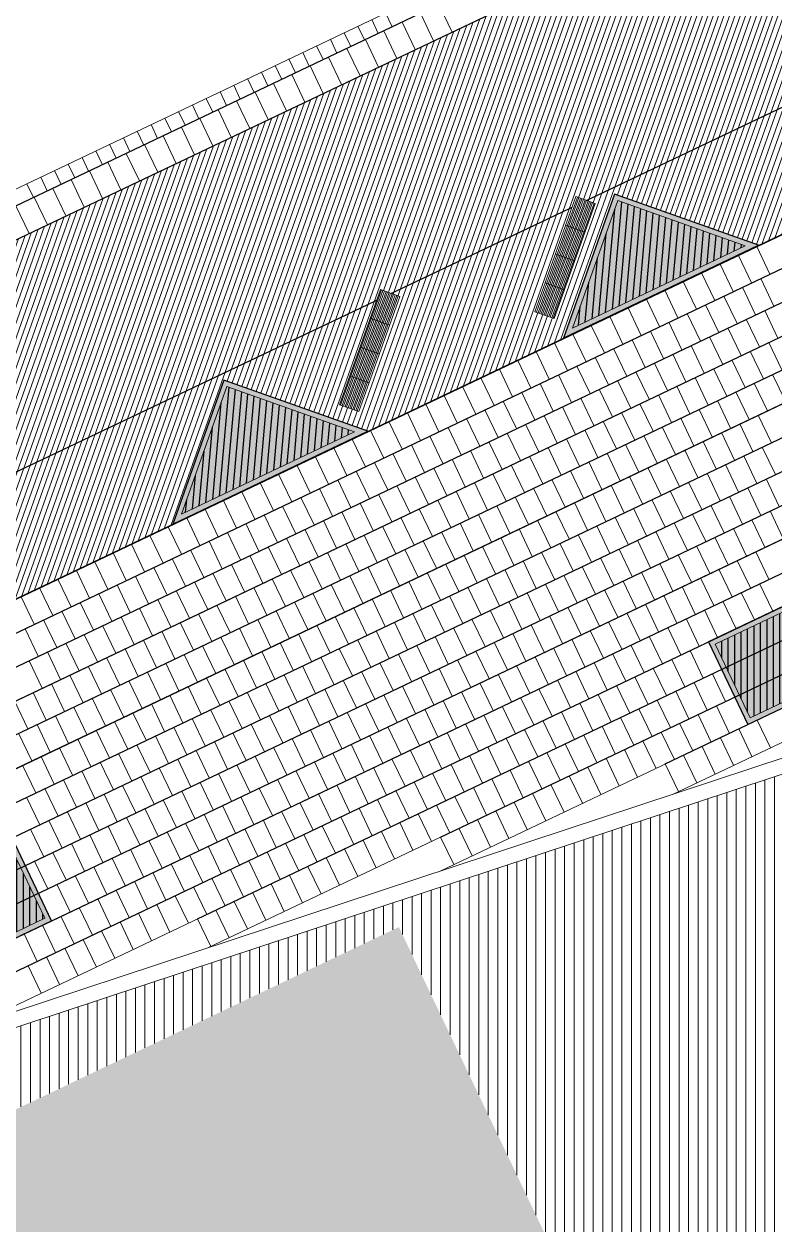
# Model space of a CAD drawing. Header units: metres. Extents: x 679599 to 680028, y 2748524 to 2748840.
# Drawn here: x 679614.41 to 679629.14, y 2748655.3 to 2748678.86 of the extents above; entities that cross this region are included whole.
import ezdxf

# ---------------------------------------------------------------- set-up
doc = ezdxf.new("R2010")
doc.units = ezdxf.units.M
doc.header["$LTSCALE"] = 5
doc.layers.add('00-AUX', color=2, linetype='Continuous', plot=False)
doc.layers.add('00-AUX Tree Pit', color=2, linetype='Continuous', plot=False)
for name, color, linetype, lineweight, plot in [('02-L-B-Barrier Curb', 210, 'Continuous', 5, False), ('02-L-B-Channel', 140, 'Continuous', 5, False), ('02-L-B-Curb', 11, 'Continuous', 5, False)]:
    doc.layers.add(name, color=color, linetype=linetype, lineweight=lineweight, plot=plot)
doc.layers.add('02-L-B-Flat Bar', color=181, linetype='Continuous', lineweight=5)
doc.layers.add('04-BK-Tree Pit', color=6, linetype='Continuous', lineweight=5)
for name, color, linetype, lineweight, true_color in [('02-L-Joints-Paviment_07_Precast Concrete Blocks 60X40', 7, 'Continuous', 5, 0x999999), ('03-TR-Pavement_01_Compacted Ground', 7, 'Continuous', 5, 0x5a4f30), ('03-TR-Pavement_06_Concrete Slab in situ', 7, 'Continuous', 9, 0xf7f7f7), ('03-TR-Pavement_07_Precast Concrete Blocks 20X10', 7, 'Continuous', 5, 0x999999), ('03-TR-Pavement_07_Precast Concrete Blocks 60X40', 7, 'Continuous', 5, 0x999999), ('03-TR-Pavement_07_Precast irregular Concrete Blocks', 7, 'Continuous', 5, 0xb3b3b3)]:
    doc.layers.add(name, color=color, linetype=linetype, lineweight=lineweight, true_color=true_color)
doc.layers.add('03-TR-Tree Pit_Green', color=46, linetype='Continuous')
doc.layers.add('03-TR-Tree Pit_White', color=7, linetype='Continuous', true_color=0xfcfcfc)

# ---------------------------------------------------------------- blocks, each defined once
blk = doc.blocks.new('*U5')
at = {"layer": '02-L-B-Channel'}
blk.add_lwpolyline([(0, 0), (0, -0.3)], dxfattribs=at)
blk = doc.blocks.new('*U6')
at = {"layer": '02-L-B-Channel', "color": 0, "linetype": 'ByBlock', "lineweight": -2, "transparency": 16777216, "rotation": 25.44812428929673}
for p in [(679621.243, 2748678.946), (679621.514, 2748679.075), (679620.702, 2748678.688), (679620.972, 2748678.817), (679620.16, 2748678.43), (679620.431, 2748678.559), (679619.618, 2748678.172), (679619.889, 2748678.301), (679619.347, 2748678.043), (679618.805, 2748677.786), (679619.076, 2748677.915), (679618.264, 2748677.528), (679618.534, 2748677.657), (679617.722, 2748677.27), (679617.993, 2748677.399), (679617.18, 2748677.012), (679617.451, 2748677.141), (679616.638, 2748676.754), (679616.909, 2748676.883), (679616.367, 2748676.626), (679615.825, 2748676.368), (679616.096, 2748676.497), (679615.284, 2748676.11), (679615.555, 2748676.239), (679614.742, 2748675.852), (679615.013, 2748675.981), (679614.471, 2748675.723)]:
    blk.add_blockref('*U5', p, dxfattribs=at)
blk = doc.blocks.new('Escocell Quadrat')
at = {"layer": '03-TR-Tree Pit_Green'}
h = blk.add_hatch(dxfattribs=at)
h.set_pattern_fill('ANSI31', color=256, scale=0.04, angle=19.5514)
h.set_pattern_definition([(64.551379247, (-1794786.01457, -2189831.7944), (-0.114677314033, 0.0545720958565), [])])
h.paths.add_polyline_path([(-1.159, 0.359), (-2.759, 0.359), (-2.759, -1.241), (-1.159, -1.241)])
at = {"layer": '03-TR-Tree Pit_White'}
h = blk.add_hatch(color=256, dxfattribs=at)
h.dxf.hatch_style = 1
h.paths.add_polyline_path([(-2.859, 0.459), (-1.059, 0.459), (-1.059, -1.341), (-2.859, -1.341)])
at = {"ltscale": 0.3}
blk.add_lwpolyline([(-2.759, -1.241), (-1.159, -1.241), (-1.159, 0.359), (-2.759, 0.359)], close=True, dxfattribs=at)
at = {"layer": '02-L-B-Curb', "ltscale": 0.3}
blk.add_lwpolyline([(-2.859, -1.341), (-1.059, -1.341), (-1.059, 0.459), (-2.859, 0.459)], close=True, dxfattribs=at)
blk = doc.blocks.new('Alcorque Parking 8m2')
at = {"layer": '03-TR-Tree Pit_Green', "ltscale": 0.3}
h = blk.add_hatch(dxfattribs=at)
h.set_pattern_fill('ANSI31', color=256, scale=0.04, angle=40)
h.set_pattern_definition([(85, (-679726.04474, -2748720.75428), (-0.1265167266577, 0.011068779329), [])])
h.paths.add_polyline_path([(-1.079, -0.384), (2.316, 1.231), (-0.189, 2.121)])
at = {"layer": '03-TR-Tree Pit_White'}
h = blk.add_hatch(color=256, dxfattribs=at)
h.dxf.hatch_style = 1
h.paths.add_polyline_path([(-1.254, -0.578), (2.577, 1.245), (-0.25, 2.249)])
at = {"layer": '02-L-B-Curb'}
blk.add_lwpolyline([(2.577, 1.245), (-0.25, 2.249), (-1.254, -0.578)], close=True, dxfattribs=at)
at = {"layer": '02-L-B-Curb', "color": 6}
blk.add_lwpolyline([(2.316, 1.231), (-0.189, 2.121), (-1.079, -0.384)], close=True, dxfattribs=at)
blk = doc.blocks.new('*U41')
at = {"layer": '02-L-Joints-Paviment_07_Precast Concrete Blocks 60X40'}
blk.add_lwpolyline([(0, 0), (0, 0.599)], dxfattribs=at)
blk = doc.blocks.new('*U42')
at = {"layer": '02-L-Joints-Paviment_07_Precast Concrete Blocks 60X40', "color": 0, "linetype": 'ByBlock', "lineweight": -2, "transparency": 16777216, "rotation": 25.44810013302484}
for p in [(679622.821, 2748678.7), (679622.098, 2748678.356), (679622.459, 2748678.528), (679621.737, 2748678.184), (679621.376, 2748678.012), (679620.653, 2748677.668), (679621.015, 2748677.84), (679620.292, 2748677.497), (679619.57, 2748677.153), (679619.931, 2748677.325), (679619.209, 2748676.981), (679618.847, 2748676.809), (679618.125, 2748676.465), (679618.486, 2748676.637), (679617.764, 2748676.293), (679617.403, 2748676.122), (679616.68, 2748675.778), (679617.041, 2748675.95), (679616.319, 2748675.606), (679615.958, 2748675.434), (679615.236, 2748675.09), (679615.597, 2748675.262), (679614.874, 2748674.918), (679614.513, 2748674.747)]:
    blk.add_blockref('*U41', p, dxfattribs=at)
blk = doc.blocks.new('Piece Parking')
blk.add_wipeout([(-1.7, 0.2), (-1.7, -0.2), (0.7, -0.2), (0.7, 0.2)])
at = {"layer": '03-TR-Pavement_07_Precast irregular Concrete Blocks'}
h = blk.add_hatch(dxfattribs=at)
h.set_pattern_fill('ANSI31', color=256, scale=0.01, angle=135)
h.paths.add_polyline_path([(-1.7, 0.2), (0.7, 0.2), (0.7, -0.2), (-1.7, -0.2)])
blk.add_lwpolyline([(-1.7, 0.2), (0.7, 0.2), (0.7, -0.2), (-1.7, -0.2)], close=True)
at = {"layer": '02-L-Joints-Paviment_07_Precast Concrete Blocks 60X40'}
for points in [[(-1.1, 0.2), (-1.1, -0.2)], [(-0.5, 0.2), (-0.5, -0.2)], [(0.1, 0.2), (0.1, -0.2)]]:
    blk.add_lwpolyline(points, dxfattribs=at)

msp = doc.modelspace()

# ---------------------------------------------------------------- hatches: boundary and pattern name
at = {"layer": '03-TR-Pavement_01_Compacted Ground', "linetype": 'Continuous'}
h = msp.add_hatch(dxfattribs=at)
h.set_pattern_fill('ANSI31', color=256, scale=0.059, angle=45)
h.set_pattern_definition([(90, (652974.11672, 2717198.73223), (-0.187325, 0), [])])
h.paths.add_polyline_path([(679627.965, 2748648.126), (679619.306, 2748644.028), (679624.438, 2748633.281), (679643.219, 2748642.218), (679635.325, 2748666.118), (679612.376, 2748658.539), (679613.109, 2748657.004), (679621.777, 2748661.129)])
h.paths.add_polyline_path([(679643.184, 2748627.108), (679645.247, 2748622.773), (679640.913, 2748620.711), (679638.85, 2748625.045)])
h.paths.add_polyline_path([(679649.344, 2748581.128), (679662.013, 2748585.317), (679645.021, 2748636.762), (679626.168, 2748629.658)])
at = {"layer": '03-TR-Pavement_06_Concrete Slab in situ', "linetype": 'Continuous'}
h = msp.add_hatch(color=256, dxfattribs=at)
h.dxf.hatch_style = 1
h.paths.add_polyline_path([(679621.777, 2748661.129), (679613.109, 2748657.004), (679619.306, 2748644.028), (679627.965, 2748648.126)])
at = {"layer": '03-TR-Pavement_07_Precast Concrete Blocks 20X10'}
h = msp.add_hatch(dxfattribs=at)
h.set_pattern_fill('ANSI31', color=256, scale=0.0315, angle=25.5)
h.set_pattern_definition([(70.5, (0, 0), (-0.094275932128, 0.033384858509), [])])
h.paths.add_polyline_path([(679608.734, 2748671.996), (679610.533, 2748668.217), (679613.436, 2748667.186), (679617.336, 2748669.041), (679618.34, 2748671.868), (679621.167, 2748670.864), (679625.012, 2748672.694), (679626.016, 2748675.521), (679628.843, 2748674.517), (679632.688, 2748676.347), (679633.692, 2748679.174), (679636.52, 2748678.17), (679640.357, 2748679.996), (679641.368, 2748682.826), (679644.195, 2748681.823), (679648.039, 2748683.652), (679649.01, 2748686.385), (679649.043, 2748686.478), (679651.87, 2748685.474), (679655.715, 2748687.304), (679656.718, 2748690.131), (679659.546, 2748689.127), (679663.39, 2748690.957), (679664.394, 2748693.783), (679667.221, 2748692.78), (679671.065, 2748694.609), (679672.035, 2748697.341), (679674.896, 2748696.432), (679678.74, 2748698.261), (679679.745, 2748701.088), (679682.572, 2748700.084), (679686.415, 2748701.913), (679687.445, 2748704.817), (679685.646, 2748708.596)])

# ---------------------------------------------------------------- linework, layer by layer
at = {"layer": '00-AUX'}
for points in [[(679686.263, 2748709.554), (679607.708, 2748672.171)], [(679613.667, 2748669.787), (679687.351, 2748704.85)], [(679608.734, 2748671.997), (679667.374, 2748699.901)], [(679602.439, 2748661.942), (679670.113, 2748694.146)], [(679602.878, 2748661.487), (679670.371, 2748693.604)], [(679602.956, 2748660.859), (679670.63, 2748693.063)], [(679603.396, 2748660.404), (679670.889, 2748692.521)], [(679603.474, 2748659.776), (679671.147, 2748691.98)], [(679603.913, 2748659.321), (679671.406, 2748691.438)], [(679603.991, 2748658.694), (679671.664, 2748690.897)], [(679604.43, 2748658.238), (679671.923, 2748690.356)], [(679604.508, 2748657.611), (679672.181, 2748689.814)], [(679604.947, 2748657.155), (679672.378, 2748689.243)], [(679605.025, 2748656.528), (679672.567, 2748688.669)], [(679605.464, 2748656.072), (679672.757, 2748688.095)], [(679617.823, 2748661.289), (679672.946, 2748687.519)], [(679622.596, 2748662.896), (679673.136, 2748686.945)], [(679627.008, 2748664.331), (679673.325, 2748686.371)]]:
    msp.add_lwpolyline(points, dxfattribs=at)
at = {"layer": '00-AUX Tree Pit'}
for points in [[(679628.842, 2748674.517), (679626.015, 2748675.521), (679625.011, 2748672.694)], [(679621.166, 2748670.865), (679618.339, 2748671.869), (679617.335, 2748669.042)]]:
    msp.add_lwpolyline(points, close=True, dxfattribs=at)
at = {"layer": '00-AUX Tree Pit', "ltscale": 0.3}
for points in [[(679628.631, 2748665.103), (679630.257, 2748665.877), (679629.483, 2748667.502), (679627.858, 2748666.729)], [(679613.33, 2748660.48), (679614.955, 2748661.253), (679614.182, 2748662.879), (679612.557, 2748662.105)]]:
    msp.add_lwpolyline(points, close=True, dxfattribs=at)
at = {"layer": '02-L-B-Channel'}
for points in [[(679958.866, 2748839.608), (679599.301, 2748668.504)], [(679635.326, 2748666.118), (679612.089, 2748658.444), (679611.958, 2748658.717), (679635.231, 2748666.403), (679635.325, 2748666.118)]]:
    msp.add_lwpolyline(points, dxfattribs=at)
at = {"layer": '02-L-B-Flat Bar'}
msp.add_lwpolyline([(679613.436, 2748667.186), (679686.413, 2748701.912)], dxfattribs=at)
at = {"layer": '02-L-Joints-Paviment_07_Precast Concrete Blocks 60X40'}
msp.add_line((679608.734, 2748671.996), (679667.374, 2748699.901), dxfattribs=at)
for points in [[(679628.806, 2748674.489), (679629.065, 2748673.948)], [(679628.445, 2748674.317), (679628.704, 2748673.776)], [(679627.723, 2748673.974), (679627.981, 2748673.432)], [(679628.084, 2748674.145), (679628.342, 2748673.604)], [(679627.361, 2748673.802), (679627.62, 2748673.26)], [(679628.523, 2748673.69), (679628.782, 2748673.149)], [(679628.884, 2748673.862), (679629.143, 2748673.32)], [(679626.639, 2748673.458), (679626.898, 2748672.917)], [(679627, 2748673.63), (679627.259, 2748673.088)], [(679628.162, 2748673.518), (679628.42, 2748672.977)], [(679626.278, 2748673.286), (679626.536, 2748672.745)], [(679627.801, 2748673.346), (679628.059, 2748672.805)], [(679628.962, 2748673.235), (679629.221, 2748672.693)], [(679625.917, 2748673.114), (679626.175, 2748672.573)], [(679627.078, 2748673.002), (679627.337, 2748672.461)], [(679627.439, 2748673.174), (679627.698, 2748672.633)], [(679628.601, 2748673.063), (679628.86, 2748672.521)], [(679625.194, 2748672.77), (679625.453, 2748672.229)], [(679625.555, 2748672.942), (679625.814, 2748672.401)], [(679626.717, 2748672.831), (679626.976, 2748672.289)], [(679628.24, 2748672.891), (679628.498, 2748672.349)], [(679624.833, 2748672.599), (679625.092, 2748672.057)], [(679626.356, 2748672.659), (679626.614, 2748672.117)], [(679627.517, 2748672.547), (679627.776, 2748672.006)], [(679627.879, 2748672.719), (679628.137, 2748672.177)], [(679629.04, 2748672.607), (679629.299, 2748672.066)], [(679624.472, 2748672.427), (679624.73, 2748671.885)], [(679625.633, 2748672.315), (679625.892, 2748671.774)], [(679625.995, 2748672.487), (679626.253, 2748671.945)], [(679627.156, 2748672.375), (679627.415, 2748671.834)], [(679628.679, 2748672.435), (679628.937, 2748671.894)], [(679623.75, 2748672.083), (679624.008, 2748671.542)], [(679624.111, 2748672.255), (679624.369, 2748671.713)], [(679625.272, 2748672.143), (679625.531, 2748671.602)], [(679626.795, 2748672.203), (679627.054, 2748671.662)], [(679627.957, 2748672.092), (679628.215, 2748671.55)], [(679628.318, 2748672.263), (679628.576, 2748671.722)], [(679623.388, 2748671.911), (679623.647, 2748671.37)], [(679624.911, 2748671.971), (679625.17, 2748671.43)], [(679626.073, 2748671.859), (679626.331, 2748671.318)], [(679626.434, 2748672.031), (679626.692, 2748671.49)], [(679627.595, 2748671.92), (679627.854, 2748671.378)], [(679628.757, 2748671.808), (679629.015, 2748671.266)], [(679629.118, 2748671.98), (679629.377, 2748671.438)], [(679622.666, 2748671.567), (679622.925, 2748671.026)], [(679623.027, 2748671.739), (679623.286, 2748671.198)], [(679624.189, 2748671.627), (679624.447, 2748671.086)], [(679624.55, 2748671.799), (679624.808, 2748671.258)], [(679625.711, 2748671.688), (679625.97, 2748671.146)], [(679626.873, 2748671.576), (679627.132, 2748671.034)], [(679627.234, 2748671.748), (679627.493, 2748671.206)], [(679628.396, 2748671.636), (679628.654, 2748671.095)], [(679622.305, 2748671.395), (679622.563, 2748670.854)], [(679623.828, 2748671.456), (679624.086, 2748670.914)], [(679624.989, 2748671.344), (679625.248, 2748670.802)], [(679625.35, 2748671.516), (679625.609, 2748670.974)], [(679626.512, 2748671.404), (679626.77, 2748670.863)], [(679628.035, 2748671.464), (679628.293, 2748670.923)], [(679621.944, 2748671.224), (679622.202, 2748670.682)], [(679623.105, 2748671.112), (679623.364, 2748670.57)], [(679623.466, 2748671.284), (679623.725, 2748670.742)], [(679624.628, 2748671.172), (679624.886, 2748670.631)], [(679626.151, 2748671.232), (679626.409, 2748670.691)], [(679627.312, 2748671.12), (679627.571, 2748670.579)], [(679627.673, 2748671.292), (679627.932, 2748670.751)], [(679628.835, 2748671.181), (679629.093, 2748670.639)], [(679621.221, 2748670.88), (679621.48, 2748670.338)], [(679621.582, 2748671.052), (679621.841, 2748670.51)], [(679622.744, 2748670.94), (679623.003, 2748670.399)], [(679624.267, 2748671), (679624.525, 2748670.459)], [(679625.428, 2748670.888), (679625.687, 2748670.347)], [(679625.789, 2748671.06), (679626.048, 2748670.519)], [(679626.951, 2748670.949), (679627.209, 2748670.407)], [(679628.474, 2748671.009), (679628.732, 2748670.467)], [(679620.86, 2748670.708), (679621.119, 2748670.167)], [(679622.383, 2748670.768), (679622.641, 2748670.227)], [(679623.544, 2748670.656), (679623.803, 2748670.115)], [(679623.905, 2748670.828), (679624.164, 2748670.287)], [(679625.067, 2748670.716), (679625.326, 2748670.175)], [(679626.59, 2748670.777), (679626.848, 2748670.235)], [(679627.751, 2748670.665), (679628.01, 2748670.123)], [(679628.112, 2748670.837), (679628.371, 2748670.295)], [(679620.499, 2748670.536), (679620.757, 2748669.995)], [(679621.66, 2748670.424), (679621.919, 2748669.883)], [(679622.022, 2748670.596), (679622.28, 2748670.055)], [(679623.183, 2748670.484), (679623.442, 2748669.943)], [(679624.706, 2748670.545), (679624.964, 2748670.003)], [(679625.867, 2748670.433), (679626.126, 2748669.891)], [(679626.229, 2748670.605), (679626.487, 2748670.063)], [(679627.39, 2748670.493), (679627.649, 2748669.952)], [(679628.913, 2748670.553), (679629.171, 2748670.012)], [(679619.776, 2748670.192), (679620.035, 2748669.651)], [(679620.138, 2748670.364), (679620.396, 2748669.823)], [(679621.299, 2748670.252), (679621.558, 2748669.711)], [(679622.822, 2748670.313), (679623.08, 2748669.771)], [(679623.983, 2748670.201), (679624.242, 2748669.659)], [(679624.345, 2748670.373), (679624.603, 2748669.831)], [(679625.506, 2748670.261), (679625.765, 2748669.72)], [(679627.029, 2748670.321), (679627.287, 2748669.78)], [(679628.19, 2748670.209), (679628.449, 2748669.668)], [(679628.552, 2748670.381), (679628.81, 2748669.84)], [(679619.415, 2748670.02), (679619.674, 2748669.479)], [(679620.938, 2748670.081), (679621.197, 2748669.539)], [(679622.1, 2748669.969), (679622.358, 2748669.427)], [(679622.461, 2748670.141), (679622.719, 2748669.599)], [(679623.622, 2748670.029), (679623.881, 2748669.488)], [(679624.784, 2748669.917), (679625.042, 2748669.376)], [(679625.145, 2748670.089), (679625.404, 2748669.548)], [(679626.307, 2748669.977), (679626.565, 2748669.436)], [(679626.668, 2748670.149), (679626.926, 2748669.608)], [(679627.829, 2748670.038), (679628.088, 2748669.496)], [(679628.991, 2748669.926), (679629.249, 2748669.384)], [(679619.054, 2748669.849), (679619.313, 2748669.307)], [(679620.216, 2748669.737), (679620.474, 2748669.195)], [(679620.577, 2748669.909), (679620.835, 2748669.367)], [(679621.738, 2748669.797), (679621.997, 2748669.256)], [(679622.9, 2748669.685), (679623.158, 2748669.144)], [(679623.261, 2748669.857), (679623.52, 2748669.316)], [(679624.423, 2748669.745), (679624.681, 2748669.204)], [(679625.945, 2748669.806), (679626.204, 2748669.264)], [(679627.107, 2748669.694), (679627.365, 2748669.152)], [(679627.468, 2748669.866), (679627.727, 2748669.324)], [(679628.63, 2748669.754), (679628.888, 2748669.212)], [(679618.332, 2748669.505), (679618.59, 2748668.963)], [(679618.693, 2748669.677), (679618.951, 2748669.135)], [(679619.854, 2748669.565), (679620.113, 2748669.024)], [(679621.016, 2748669.453), (679621.275, 2748668.912)], [(679621.377, 2748669.625), (679621.636, 2748669.084)], [(679622.539, 2748669.513), (679622.797, 2748668.972)], [(679624.061, 2748669.573), (679624.32, 2748669.032)], [(679625.223, 2748669.462), (679625.482, 2748668.92)], [(679625.584, 2748669.634), (679625.843, 2748669.092)], [(679626.746, 2748669.522), (679627.004, 2748668.98)], [(679628.268, 2748669.582), (679628.527, 2748669.041)], [(679617.971, 2748669.333), (679618.229, 2748668.791)], [(679619.132, 2748669.221), (679619.391, 2748668.68)], [(679619.493, 2748669.393), (679619.752, 2748668.852)], [(679620.655, 2748669.281), (679620.913, 2748668.74)], [(679622.177, 2748669.341), (679622.436, 2748668.8)], [(679623.339, 2748669.23), (679623.598, 2748668.688)], [(679623.7, 2748669.402), (679623.959, 2748668.86)], [(679624.862, 2748669.29), (679625.12, 2748668.748)], [(679626.384, 2748669.35), (679626.643, 2748668.809)], [(679627.546, 2748669.238), (679627.805, 2748668.697)], [(679627.907, 2748669.41), (679628.166, 2748668.869)], [(679629.069, 2748669.298), (679629.327, 2748668.757)], [(679617.248, 2748668.989), (679617.507, 2748668.448)], [(679617.609, 2748669.161), (679617.868, 2748668.62)], [(679618.771, 2748669.049), (679619.029, 2748668.508)], [(679620.294, 2748669.109), (679620.552, 2748668.568)], [(679621.455, 2748668.998), (679621.714, 2748668.456)], [(679621.816, 2748669.17), (679622.075, 2748668.628)], [(679622.978, 2748669.058), (679623.236, 2748668.516)], [(679624.501, 2748669.118), (679624.759, 2748668.577)], [(679625.662, 2748669.006), (679625.921, 2748668.465)], [(679626.023, 2748669.178), (679626.282, 2748668.637)], [(679627.185, 2748669.066), (679627.443, 2748668.525)], [(679628.708, 2748669.127), (679628.966, 2748668.585)], [(679616.887, 2748668.817), (679617.145, 2748668.276)], [(679618.41, 2748668.877), (679618.668, 2748668.336)], [(679619.571, 2748668.766), (679619.83, 2748668.224)], [(679619.932, 2748668.938), (679620.191, 2748668.396)], [(679621.094, 2748668.826), (679621.352, 2748668.284)], [(679622.617, 2748668.886), (679622.875, 2748668.345)], [(679623.778, 2748668.774), (679624.037, 2748668.233)], [(679624.139, 2748668.946), (679624.398, 2748668.405)], [(679625.301, 2748668.834), (679625.559, 2748668.293)], [(679626.824, 2748668.895), (679627.082, 2748668.353)], [(679627.985, 2748668.783), (679628.244, 2748668.241)], [(679628.346, 2748668.955), (679628.605, 2748668.413)], [(679616.526, 2748668.645), (679616.784, 2748668.104)], [(679617.687, 2748668.534), (679617.946, 2748667.992)], [(679618.048, 2748668.706), (679618.307, 2748668.164)], [(679619.21, 2748668.594), (679619.469, 2748668.052)], [(679620.733, 2748668.654), (679620.991, 2748668.113)], [(679621.894, 2748668.542), (679622.153, 2748668.001)], [(679622.255, 2748668.714), (679622.514, 2748668.173)], [(679623.417, 2748668.602), (679623.676, 2748668.061)], [(679624.94, 2748668.663), (679625.198, 2748668.121)], [(679626.101, 2748668.551), (679626.36, 2748668.009)], [(679626.462, 2748668.723), (679626.721, 2748668.181)], [(679627.624, 2748668.611), (679627.883, 2748668.069)], [(679615.803, 2748668.302), (679616.062, 2748667.76)], [(679616.165, 2748668.474), (679616.423, 2748667.932)], [(679617.326, 2748668.362), (679617.585, 2748667.82)], [(679618.849, 2748668.422), (679619.107, 2748667.881)], [(679620.01, 2748668.31), (679620.269, 2748667.769)], [(679620.372, 2748668.482), (679620.63, 2748667.941)], [(679621.533, 2748668.37), (679621.792, 2748667.829)], [(679623.056, 2748668.43), (679623.314, 2748667.889)], [(679624.217, 2748668.319), (679624.476, 2748667.777)], [(679624.579, 2748668.491), (679624.837, 2748667.949)], [(679625.74, 2748668.379), (679625.999, 2748667.837)], [(679626.902, 2748668.267), (679627.16, 2748667.726)], [(679627.263, 2748668.439), (679627.521, 2748667.898)], [(679628.424, 2748668.327), (679628.683, 2748667.786)], [(679628.786, 2748668.499), (679629.044, 2748667.958)], [(679615.442, 2748668.13), (679615.701, 2748667.588)], [(679616.965, 2748668.19), (679617.223, 2748667.648)], [(679618.126, 2748668.078), (679618.385, 2748667.537)], [(679618.488, 2748668.25), (679618.746, 2748667.709)], [(679619.649, 2748668.138), (679619.908, 2748667.597)], [(679621.172, 2748668.198), (679621.43, 2748667.657)], [(679622.333, 2748668.087), (679622.592, 2748667.545)], [(679622.695, 2748668.259), (679622.953, 2748667.717)], [(679623.856, 2748668.147), (679624.115, 2748667.605)], [(679625.018, 2748668.035), (679625.276, 2748667.494)], [(679625.379, 2748668.207), (679625.637, 2748667.666)], [(679626.54, 2748668.095), (679626.799, 2748667.554)], [(679628.063, 2748668.155), (679628.322, 2748667.614)], [(679615.081, 2748667.958), (679615.34, 2748667.416)], [(679616.243, 2748667.846), (679616.501, 2748667.305)], [(679616.604, 2748668.018), (679616.862, 2748667.477)], [(679617.765, 2748667.906), (679618.024, 2748667.365)], [(679619.288, 2748667.966), (679619.547, 2748667.425)], [(679620.45, 2748667.855), (679620.708, 2748667.313)], [(679620.811, 2748668.027), (679621.069, 2748667.485)], [(679621.972, 2748667.915), (679622.231, 2748667.373)], [(679623.134, 2748667.803), (679623.392, 2748667.262)], [(679623.495, 2748667.975), (679623.754, 2748667.434)], [(679624.657, 2748667.863), (679624.915, 2748667.322)], [(679626.179, 2748667.923), (679626.438, 2748667.382)], [(679627.341, 2748667.812), (679627.599, 2748667.27)], [(679627.702, 2748667.984), (679627.961, 2748667.442)], [(679628.863, 2748667.872), (679629.122, 2748667.33)], [(679614.359, 2748667.614), (679614.617, 2748667.073)], [(679614.72, 2748667.786), (679614.978, 2748667.245)], [(679615.881, 2748667.674), (679616.14, 2748667.133)], [(679617.043, 2748667.563), (679617.301, 2748667.021)], [(679617.404, 2748667.734), (679617.663, 2748667.193)], [(679618.566, 2748667.623), (679618.824, 2748667.081)], [(679618.927, 2748667.795), (679619.185, 2748667.253)], [(679620.088, 2748667.683), (679620.347, 2748667.141)], [(679621.25, 2748667.571), (679621.508, 2748667.03)], [(679621.611, 2748667.743), (679621.87, 2748667.202)], [(679622.773, 2748667.631), (679623.031, 2748667.09)], [(679624.295, 2748667.691), (679624.554, 2748667.15)], [(679625.457, 2748667.58), (679625.715, 2748667.038)], [(679625.818, 2748667.752), (679626.077, 2748667.21)], [(679626.98, 2748667.64), (679627.238, 2748667.098)], [(679628.502, 2748667.7), (679628.761, 2748667.158)], [(679615.159, 2748667.331), (679615.418, 2748666.789)], [(679615.52, 2748667.502), (679615.779, 2748666.961)], [(679616.682, 2748667.391), (679616.94, 2748666.849)], [(679618.204, 2748667.451), (679618.463, 2748666.909)], [(679619.366, 2748667.339), (679619.625, 2748666.798)], [(679619.727, 2748667.511), (679619.986, 2748666.97)], [(679620.889, 2748667.399), (679621.147, 2748666.858)], [(679622.411, 2748667.459), (679622.67, 2748666.918)], [(679623.573, 2748667.348), (679623.831, 2748666.806)], [(679623.934, 2748667.52), (679624.193, 2748666.978)], [(679625.096, 2748667.408), (679625.354, 2748666.866)], [(679626.618, 2748667.468), (679626.877, 2748666.926)], [(679627.78, 2748667.356), (679628.038, 2748666.815)], [(679628.141, 2748667.528), (679628.4, 2748666.987)], [(679614.798, 2748667.159), (679615.056, 2748666.617)], [(679616.32, 2748667.219), (679616.579, 2748666.677)], [(679617.482, 2748667.107), (679617.741, 2748666.566)], [(679617.843, 2748667.279), (679618.102, 2748666.738)], [(679619.005, 2748667.167), (679619.263, 2748666.626)], [(679620.527, 2748667.227), (679620.786, 2748666.686)], [(679621.689, 2748667.116), (679621.948, 2748666.574)], [(679622.05, 2748667.287), (679622.309, 2748666.746)], [(679623.212, 2748667.176), (679623.47, 2748666.634)], [(679624.734, 2748667.236), (679624.993, 2748666.694)], [(679625.896, 2748667.124), (679626.155, 2748666.583)], [(679626.257, 2748667.296), (679626.516, 2748666.755)], [(679627.419, 2748667.184), (679627.677, 2748666.643)], [(679614.437, 2748666.987), (679614.695, 2748666.445)], [(679615.598, 2748666.875), (679615.857, 2748666.334)], [(679615.959, 2748667.047), (679616.218, 2748666.505)], [(679617.121, 2748666.935), (679617.379, 2748666.394)], [(679618.644, 2748666.995), (679618.902, 2748666.454)], [(679619.805, 2748666.884), (679620.064, 2748666.342)], [(679620.166, 2748667.055), (679620.425, 2748666.514)], [(679621.328, 2748666.944), (679621.586, 2748666.402)], [(679622.851, 2748667.004), (679623.109, 2748666.462)], [(679624.012, 2748666.892), (679624.271, 2748666.351)], [(679624.373, 2748667.064), (679624.632, 2748666.523)], [(679625.535, 2748666.952), (679625.793, 2748666.411)], [(679627.058, 2748667.012), (679627.316, 2748666.471)], [(679615.237, 2748666.703), (679615.495, 2748666.162)], [(679616.76, 2748666.763), (679617.018, 2748666.222)], [(679617.921, 2748666.652), (679618.18, 2748666.11)], [(679618.282, 2748666.823), (679618.541, 2748666.282)], [(679619.444, 2748666.712), (679619.702, 2748666.17)], [(679620.967, 2748666.772), (679621.225, 2748666.23)], [(679622.128, 2748666.66), (679622.387, 2748666.119)], [(679622.489, 2748666.832), (679622.748, 2748666.291)], [(679623.651, 2748666.72), (679623.909, 2748666.179)], [(679625.174, 2748666.78), (679625.432, 2748666.239)], [(679626.335, 2748666.669), (679626.594, 2748666.127)], [(679626.696, 2748666.841), (679626.955, 2748666.299)], [(679614.876, 2748666.531), (679615.134, 2748665.99)], [(679616.037, 2748666.42), (679616.296, 2748665.878)], [(679616.398, 2748666.591), (679616.657, 2748666.05)], [(679617.56, 2748666.48), (679617.819, 2748665.938)], [(679619.083, 2748666.54), (679619.341, 2748665.998)], [(679620.244, 2748666.428), (679620.503, 2748665.887)], [(679620.605, 2748666.6), (679620.864, 2748666.059)], [(679621.767, 2748666.488), (679622.026, 2748665.947)], [(679623.29, 2748666.548), (679623.548, 2748666.007)], [(679624.451, 2748666.437), (679624.71, 2748665.895)], [(679624.812, 2748666.609), (679625.071, 2748666.067)], [(679625.974, 2748666.497), (679626.233, 2748665.955)], [(679627.136, 2748666.385), (679627.394, 2748665.844)], [(679627.497, 2748666.557), (679627.755, 2748666.015)], [(679614.515, 2748666.359), (679614.773, 2748665.818)], [(679615.676, 2748666.248), (679615.935, 2748665.706)], [(679617.199, 2748666.308), (679617.457, 2748665.766)], [(679618.36, 2748666.196), (679618.619, 2748665.655)], [(679618.722, 2748666.368), (679618.98, 2748665.827)], [(679619.883, 2748666.256), (679620.142, 2748665.715)], [(679621.406, 2748666.316), (679621.664, 2748665.775)], [(679622.567, 2748666.205), (679622.826, 2748665.663)], [(679622.929, 2748666.377), (679623.187, 2748665.835)], [(679624.09, 2748666.265), (679624.349, 2748665.723)], [(679625.252, 2748666.153), (679625.51, 2748665.612)], [(679625.613, 2748666.325), (679625.871, 2748665.783)], [(679626.774, 2748666.213), (679627.033, 2748665.672)], [(679615.315, 2748666.076), (679615.573, 2748665.534)], [(679616.476, 2748665.964), (679616.735, 2748665.423)], [(679616.838, 2748666.136), (679617.096, 2748665.595)], [(679617.999, 2748666.024), (679618.258, 2748665.483)], [(679619.161, 2748665.912), (679619.419, 2748665.371)], [(679619.522, 2748666.084), (679619.78, 2748665.543)], [(679620.683, 2748665.973), (679620.942, 2748665.431)], [(679621.045, 2748666.144), (679621.303, 2748665.603)], [(679622.206, 2748666.033), (679622.465, 2748665.491)], [(679623.368, 2748665.921), (679623.626, 2748665.38)], [(679623.729, 2748666.093), (679623.987, 2748665.551)], [(679624.89, 2748665.981), (679625.149, 2748665.44)], [(679626.413, 2748666.041), (679626.672, 2748665.5)], [(679627.575, 2748665.929), (679627.833, 2748665.388)], [(679627.936, 2748666.101), (679628.194, 2748665.56)], [(679614.593, 2748665.732), (679614.851, 2748665.191)], [(679614.954, 2748665.904), (679615.212, 2748665.362)], [(679616.115, 2748665.792), (679616.374, 2748665.251)], [(679617.277, 2748665.68), (679617.535, 2748665.139)], [(679617.638, 2748665.852), (679617.897, 2748665.311)], [(679618.799, 2748665.741), (679619.058, 2748665.199)], [(679620.322, 2748665.801), (679620.581, 2748665.259)], [(679621.484, 2748665.689), (679621.742, 2748665.148)], [(679621.845, 2748665.861), (679622.104, 2748665.319)], [(679623.006, 2748665.749), (679623.265, 2748665.208)], [(679624.529, 2748665.809), (679624.788, 2748665.268)], [(679625.691, 2748665.698), (679625.949, 2748665.156)], [(679626.052, 2748665.869), (679626.311, 2748665.328)], [(679627.214, 2748665.758), (679627.472, 2748665.216)], [(679614.231, 2748665.56), (679614.49, 2748665.019)], [(679615.393, 2748665.448), (679615.651, 2748664.907)], [(679615.754, 2748665.62), (679616.013, 2748665.079)], [(679616.916, 2748665.509), (679617.174, 2748664.967)], [(679618.438, 2748665.569), (679618.697, 2748665.027)], [(679619.6, 2748665.457), (679619.858, 2748664.916)], [(679619.961, 2748665.629), (679620.22, 2748665.087)], [(679621.123, 2748665.517), (679621.381, 2748664.976)], [(679622.645, 2748665.577), (679622.904, 2748665.036)], [(679623.807, 2748665.466), (679624.065, 2748664.924)], [(679624.168, 2748665.637), (679624.427, 2748665.096)], [(679625.33, 2748665.526), (679625.588, 2748664.984)], [(679626.852, 2748665.586), (679627.111, 2748665.044)], [(679628.014, 2748665.474), (679628.272, 2748664.932)], [(679615.032, 2748665.277), (679615.29, 2748664.735)], [(679616.554, 2748665.337), (679616.813, 2748664.795)], [(679617.716, 2748665.225), (679617.974, 2748664.684)], [(679618.077, 2748665.397), (679618.336, 2748664.855)], [(679619.239, 2748665.285), (679619.497, 2748664.744)], [(679620.761, 2748665.345), (679621.02, 2748664.804)], [(679621.923, 2748665.234), (679622.181, 2748664.692)], [(679622.284, 2748665.405), (679622.543, 2748664.864)], [(679623.446, 2748665.294), (679623.704, 2748664.752)], [(679624.968, 2748665.354), (679625.227, 2748664.812)], [(679626.13, 2748665.242), (679626.389, 2748664.701)], [(679626.491, 2748665.414), (679626.75, 2748664.872)], [(679627.653, 2748665.302), (679627.911, 2748664.761)], [(679614.67, 2748665.105), (679614.929, 2748664.563)], [(679615.832, 2748664.993), (679616.091, 2748664.452)], [(679616.193, 2748665.165), (679616.452, 2748664.623)], [(679617.355, 2748665.053), (679617.613, 2748664.512)], [(679618.877, 2748665.113), (679619.136, 2748664.572)], [(679620.039, 2748665.001), (679620.298, 2748664.46)], [(679620.4, 2748665.173), (679620.659, 2748664.632)], [(679621.562, 2748665.062), (679621.82, 2748664.52)], [(679623.084, 2748665.122), (679623.343, 2748664.58)], [(679624.246, 2748665.01), (679624.505, 2748664.469)], [(679624.607, 2748665.182), (679624.866, 2748664.64)], [(679625.769, 2748665.07), (679626.027, 2748664.529)], [(679627.291, 2748665.13), (679627.55, 2748664.589)], [(679628.453, 2748665.018), (679628.712, 2748664.477)], [(679628.814, 2748665.19), (679629.073, 2748664.649)], [(679614.309, 2748664.933), (679614.568, 2748664.391)], [(679615.471, 2748664.821), (679615.729, 2748664.28)], [(679616.994, 2748664.881), (679617.252, 2748664.34)], [(679618.155, 2748664.769), (679618.414, 2748664.228)], [(679618.516, 2748664.941), (679618.775, 2748664.4)], [(679619.678, 2748664.83), (679619.936, 2748664.288)], [(679621.201, 2748664.89), (679621.459, 2748664.348)], [(679622.362, 2748664.778), (679622.621, 2748664.237)], [(679622.723, 2748664.95), (679622.982, 2748664.408)], [(679623.885, 2748664.838), (679624.143, 2748664.297)], [(679625.408, 2748664.898), (679625.666, 2748664.357)], [(679626.569, 2748664.786), (679626.828, 2748664.245)], [(679626.93, 2748664.958), (679627.189, 2748664.417)], [(679628.092, 2748664.847), (679628.35, 2748664.305)], [(679615.11, 2748664.649), (679615.368, 2748664.108)], [(679616.271, 2748664.537), (679616.53, 2748663.996)], [(679616.632, 2748664.709), (679616.891, 2748664.168)], [(679617.794, 2748664.598), (679618.052, 2748664.056)], [(679619.317, 2748664.658), (679619.575, 2748664.116)], [(679620.478, 2748664.546), (679620.737, 2748664.005)], [(679620.839, 2748664.718), (679621.098, 2748664.176)], [(679622.001, 2748664.606), (679622.259, 2748664.065)], [(679623.524, 2748664.666), (679623.782, 2748664.125)], [(679624.685, 2748664.554), (679624.944, 2748664.013)], [(679625.046, 2748664.726), (679625.305, 2748664.185)], [(679626.208, 2748664.615), (679626.466, 2748664.073)], [(679627.369, 2748664.503), (679627.628, 2748663.961)], [(679627.731, 2748664.675), (679627.989, 2748664.133)], [(679614.387, 2748664.305), (679614.646, 2748663.764)], [(679614.748, 2748664.477), (679615.007, 2748663.936)], [(679615.91, 2748664.366), (679616.169, 2748663.824)], [(679617.433, 2748664.426), (679617.691, 2748663.884)], [(679618.594, 2748664.314), (679618.853, 2748663.773)], [(679618.955, 2748664.486), (679619.214, 2748663.944)], [(679620.117, 2748664.374), (679620.376, 2748663.833)], [(679621.279, 2748664.262), (679621.537, 2748663.721)], [(679621.64, 2748664.434), (679621.898, 2748663.893)], [(679622.801, 2748664.323), (679623.06, 2748663.781)], [(679623.162, 2748664.494), (679623.421, 2748663.953)], [(679624.324, 2748664.383), (679624.583, 2748663.841)], [(679625.486, 2748664.271), (679625.744, 2748663.729)], [(679625.847, 2748664.443), (679626.105, 2748663.901)], [(679627.008, 2748664.331), (679627.267, 2748663.79)], [(679615.549, 2748664.194), (679615.807, 2748663.652)], [(679616.71, 2748664.082), (679616.969, 2748663.541)], [(679617.072, 2748664.254), (679617.33, 2748663.712)], [(679618.233, 2748664.142), (679618.492, 2748663.601)], [(679619.395, 2748664.03), (679619.653, 2748663.489)], [(679619.756, 2748664.202), (679620.014, 2748663.661)], [(679620.917, 2748664.091), (679621.176, 2748663.549)], [(679622.44, 2748664.151), (679622.699, 2748663.609)], [(679623.602, 2748664.039), (679623.86, 2748663.497)], [(679623.963, 2748664.211), (679624.221, 2748663.669)], [(679625.124, 2748664.099), (679625.383, 2748663.558)], [(679614.826, 2748663.85), (679615.085, 2748663.309)], [(679615.188, 2748664.022), (679615.446, 2748663.48)], [(679616.349, 2748663.91), (679616.608, 2748663.369)], [(679617.511, 2748663.798), (679617.769, 2748663.257)], [(679617.872, 2748663.97), (679618.13, 2748663.429)], [(679619.033, 2748663.858), (679619.292, 2748663.317)], [(679620.556, 2748663.919), (679620.815, 2748663.377)], [(679621.718, 2748663.807), (679621.976, 2748663.265)], [(679622.079, 2748663.979), (679622.337, 2748663.437)], [(679623.24, 2748663.867), (679623.499, 2748663.326)], [(679624.763, 2748663.927), (679625.022, 2748663.386)], [(679614.465, 2748663.678), (679614.724, 2748663.137)], [(679615.627, 2748663.566), (679615.885, 2748663.025)], [(679615.988, 2748663.738), (679616.247, 2748663.197)], [(679617.149, 2748663.626), (679617.408, 2748663.085)], [(679618.672, 2748663.687), (679618.931, 2748663.145)], [(679619.834, 2748663.575), (679620.092, 2748663.033)], [(679620.195, 2748663.747), (679620.453, 2748663.205)], [(679621.356, 2748663.635), (679621.615, 2748663.094)], [(679622.879, 2748663.695), (679623.138, 2748663.154)], [(679624.041, 2748663.583), (679624.299, 2748663.042)], [(679624.402, 2748663.755), (679624.661, 2748663.214)], [(679615.266, 2748663.394), (679615.524, 2748662.853)], [(679616.788, 2748663.455), (679617.047, 2748662.913)], [(679617.95, 2748663.343), (679618.208, 2748662.801)], [(679618.311, 2748663.515), (679618.57, 2748662.973)], [(679619.473, 2748663.403), (679619.731, 2748662.862)], [(679620.995, 2748663.463), (679621.254, 2748662.922)], [(679622.157, 2748663.351), (679622.415, 2748662.81)], [(679622.518, 2748663.523), (679622.777, 2748662.982)], [(679623.68, 2748663.411), (679623.938, 2748662.87)], [(679614.904, 2748663.223), (679615.163, 2748662.681)], [(679616.066, 2748663.111), (679616.324, 2748662.569)], [(679616.427, 2748663.283), (679616.686, 2748662.741)], [(679617.589, 2748663.171), (679617.847, 2748662.63)], [(679619.111, 2748663.231), (679619.37, 2748662.69)], [(679620.273, 2748663.119), (679620.531, 2748662.578)], [(679620.634, 2748663.291), (679620.893, 2748662.75)], [(679621.796, 2748663.179), (679622.054, 2748662.638)], [(679623.318, 2748663.24), (679623.577, 2748662.698)], [(679614.543, 2748663.051), (679614.802, 2748662.509)], [(679615.705, 2748662.939), (679615.963, 2748662.398)], [(679617.227, 2748662.999), (679617.486, 2748662.458)], [(679618.389, 2748662.887), (679618.648, 2748662.346)], [(679618.75, 2748663.059), (679619.009, 2748662.518)], [(679619.912, 2748662.948), (679620.17, 2748662.406)], [(679621.434, 2748663.008), (679621.693, 2748662.466)], [(679622.596, 2748662.896), (679622.855, 2748662.354)], [(679622.957, 2748663.068), (679623.216, 2748662.526)], [(679615.344, 2748662.767), (679615.602, 2748662.226)], [(679616.505, 2748662.655), (679616.764, 2748662.114)], [(679616.866, 2748662.827), (679617.125, 2748662.286)], [(679618.028, 2748662.715), (679618.286, 2748662.174)], [(679619.551, 2748662.776), (679619.809, 2748662.234)], [(679620.712, 2748662.664), (679620.971, 2748662.122)], [(679621.073, 2748662.836), (679621.332, 2748662.294)], [(679614.621, 2748662.423), (679614.88, 2748661.882)], [(679614.982, 2748662.595), (679615.241, 2748662.054)], [(679616.144, 2748662.483), (679616.402, 2748661.942)], [(679617.667, 2748662.544), (679617.925, 2748662.002)], [(679618.828, 2748662.432), (679619.087, 2748661.89)], [(679619.189, 2748662.604), (679619.448, 2748662.062)], [(679620.351, 2748662.492), (679620.609, 2748661.951)], [(679615.783, 2748662.312), (679616.041, 2748661.77)], [(679616.944, 2748662.2), (679617.203, 2748661.658)], [(679617.305, 2748662.372), (679617.564, 2748661.83)], [(679618.467, 2748662.26), (679618.726, 2748661.719)], [(679619.629, 2748662.148), (679619.887, 2748661.607)], [(679619.99, 2748662.32), (679620.248, 2748661.779)], [(679615.06, 2748661.968), (679615.319, 2748661.426)], [(679615.421, 2748662.14), (679615.68, 2748661.598)], [(679616.583, 2748662.028), (679616.842, 2748661.487)], [(679617.745, 2748661.916), (679618.003, 2748661.375)], [(679618.106, 2748662.088), (679618.364, 2748661.547)], [(679619.267, 2748661.976), (679619.526, 2748661.435)], [(679615.861, 2748661.684), (679616.119, 2748661.143)], [(679616.222, 2748661.856), (679616.48, 2748661.315)], [(679617.383, 2748661.744), (679617.642, 2748661.203)], [(679618.906, 2748661.804), (679619.165, 2748661.263)], [(679615.499, 2748661.512), (679615.758, 2748660.971)], [(679617.022, 2748661.572), (679617.281, 2748661.031)], [(679618.184, 2748661.461), (679618.442, 2748660.919)], [(679618.545, 2748661.633), (679618.803, 2748661.091)], [(679615.138, 2748661.34), (679615.397, 2748660.799)], [(679616.3, 2748661.229), (679616.558, 2748660.687)], [(679616.661, 2748661.401), (679616.92, 2748660.859)], [(679617.823, 2748661.289), (679618.081, 2748660.747)], [(679614.416, 2748660.997), (679614.674, 2748660.455)], [(679614.777, 2748661.169), (679615.036, 2748660.627)], [(679615.939, 2748661.057), (679616.197, 2748660.515)], [(679615.577, 2748660.885), (679615.836, 2748660.344)], [(679614.855, 2748660.541), (679615.114, 2748660)], [(679615.216, 2748660.713), (679615.475, 2748660.172)], [(679614.494, 2748660.369), (679614.752, 2748659.828)]]:
    msp.add_lwpolyline(points, dxfattribs=at)
at = {"layer": '03-TR-Pavement_07_Precast Concrete Blocks 60X40'}
for p, q in [((679602.439, 2748661.942), (679961.734, 2748832.918)), ((679602.698, 2748661.401), (679961.992, 2748832.376)), ((679602.956, 2748660.859), (679962.25, 2748831.835)), ((679603.215, 2748660.318), (679962.509, 2748831.293)), ((679603.474, 2748659.776), (679962.768, 2748830.752)), ((679603.732, 2748659.235), (679963.026, 2748830.21)), ((679603.991, 2748658.694), (679732.011, 2748719.614)), ((679622.587, 2748662.227), (679673.325, 2748686.371)), ((679604.249, 2748658.152), (679662.942, 2748686.082)), ((679627.151, 2748663.734), (679673.514, 2748685.797)), ((679614.44, 2748662.337), (679656.518, 2748682.361)), ((679605.284, 2748655.986), (679645.194, 2748674.979)), ((679614.698, 2748661.795), (679639.259, 2748673.483)), ((679605.025, 2748656.528), (679639.517, 2748672.941)), ((679613.46, 2748659.213), (679628.116, 2748666.187)), ((679618.023, 2748660.72), (679628.374, 2748665.645))]:
    msp.add_line(p, q, dxfattribs=at)

# ---------------------------------------------------------------- block references
at = {"layer": '02-L-B-Channel'}
msp.add_blockref('*U6', (0, 0), dxfattribs=at)
at = {"layer": '02-L-Joints-Paviment_07_Precast Concrete Blocks 60X40'}
msp.add_blockref('*U42', (0, 0), dxfattribs=at)
at = {"layer": '04-BK-Tree Pit'}
for p in [(679626.265, 2748673.273), (679618.589, 2748669.62)]:
    msp.add_blockref('Alcorque Parking 8m2', p, dxfattribs=at)
at = {"layer": '04-BK-Tree Pit', "rotation": 25.44862075299672}
for p in [(679630.637, 2748667.543), (679615.336, 2748662.919)]:
    msp.add_blockref('Escocell Quadrat', p, dxfattribs=at)

# ---------------------------------------------------------------- next in the draw order: block references
at = {"layer": '02-L-B-Barrier Curb', "rotation": 70.43754181748571}
for p in [(679625.207, 2748674.745), (679621.37, 2748672.919)]:
    msp.add_blockref('Piece Parking', p, dxfattribs=at)

doc.saveas('drawing.dxf')
